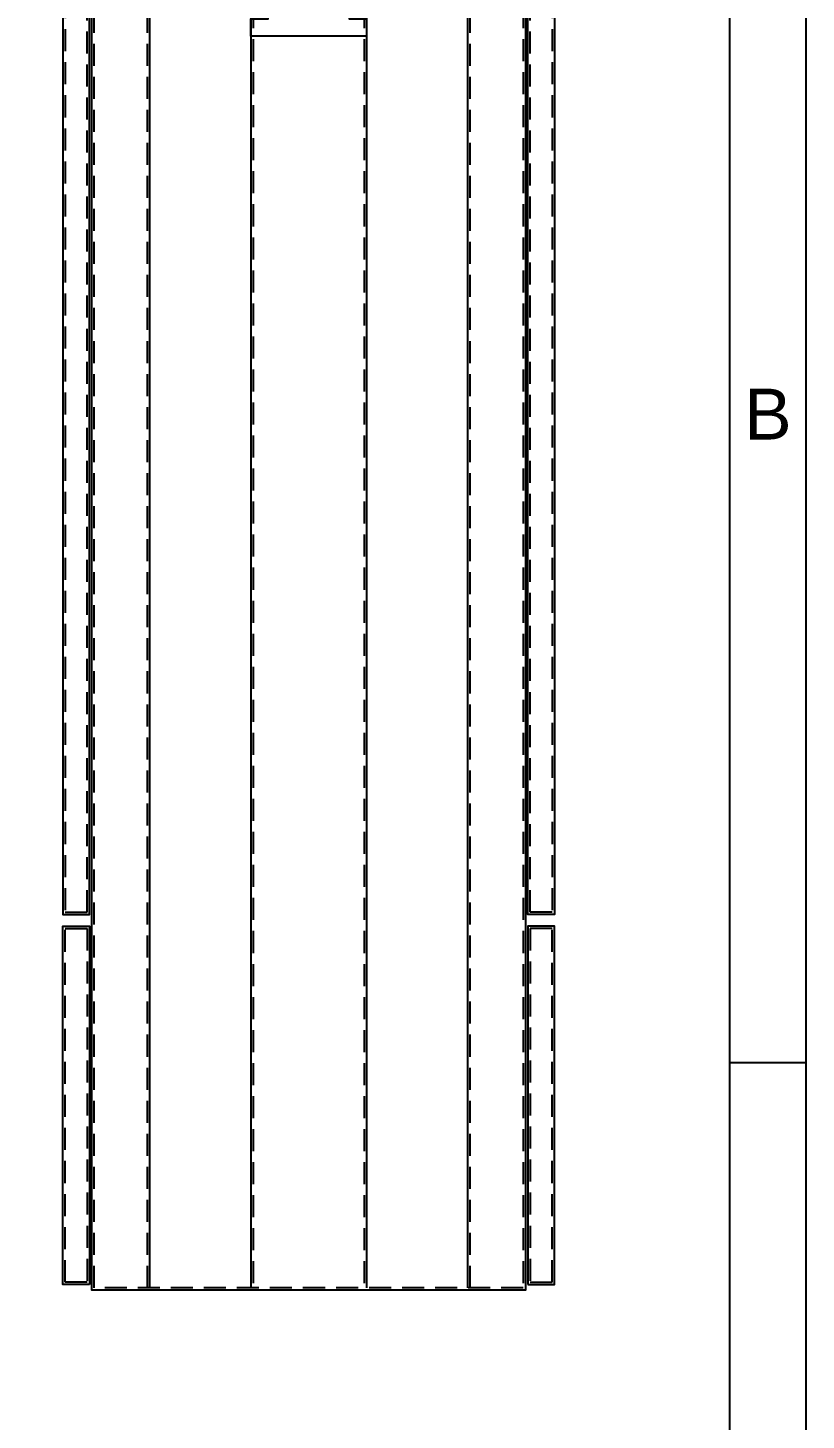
# Model space of a CAD drawing. Header units: millimetres. Extents: x -33730 to 17150, y -76829 to -27437.
# Drawn here: x -1343 to -670, y -56183 to -54979 of the extents above; entities that cross this region are included whole.
import ezdxf
from ezdxf.enums import TextEntityAlignment as Align

# ---------------------------------------------------------------- set-up
doc = ezdxf.new("R2010")
doc.units = ezdxf.units.MM
doc.header["$LTSCALE"] = 3
doc.linetypes.add('HIDDEN', pattern=[9.525, 6.35, -3.175])
doc.layers.add('@.TEXT', color=7, linetype='Continuous')
doc.layers.add('@.VISIBLE', color=7, linetype='Continuous')
doc.styles.add('Arial', font='arial.ttf')

# ---------------------------------------------------------------- blocks, each defined once
blk = doc.blocks.new('A$C7496116a')
at = {"layer": '@.VISIBLE', "color": 3}
for points in [[(70, 170, -0.414214), (85, 155), (85, 15), (100, 15), (100, 0), (0, 0), (0, 15), (15, 15), (15, 155, -0.414214), (30, 170)], [(50, 103), (50, 103, -0.414214), (57, 96), (57, 30, -0.414214), (50, 23), (50, 23, -0.414214), (43, 30), (43, 96, -0.414214)]]:
    blk.add_lwpolyline(points, format="xyb", close=True, dxfattribs=at)
blk.add_circle((50, 135), 15, dxfattribs=at)
blk = doc.blocks.new('KHUNG BAN VE (Made by Tung)')
at = {"layer": '@.VISIBLE', "color": 8}
blk.add_line((294, 105), (297, 105), dxfattribs=at)
for points in [[(0, 0), (297, 0), (297, 210), (0, 210)], [(3, 3), (294, 3), (294, 207), (3, 207)]]:
    blk.add_lwpolyline(points, close=True, dxfattribs=at)
at = {"layer": '@.TEXT', "color": 1, "style": 'Arial'}
blk.add_text('B', height=2, dxfattribs=at).set_placement((295.5, 130.5), align=Align.MIDDLE_CENTER)
for tag, height, p in [('DESIGNER_NAME', 2, (38, 15.5)), ('PROJECT_CODE', 2, (258.5, 15.5)), ('SCALE', 2, (289, 15.5)), ('APPROVED_NAME', 2, (38, 10.5)), ('CUSTOMER_NAME', 2, (258.5, 10.5)), ('PAGE', 2, (289, 10.5)), ('DRAWING_NAME', 4, (173, 8)), ('TOTAL', 2, (289, 5.5))]:
    blk.add_attdef(tag, text='', height=height, dxfattribs=at).set_placement(p, align=Align.MIDDLE_CENTER)

msp = doc.modelspace()

# ---------------------------------------------------------------- linework, layer by layer
at = {"layer": '@.VISIBLE', "linetype": 'HIDDEN'}
for p, q in [((-1239.61, -56068.91), (-1239.61, -54902.91)), ((-1148.11, -54902.91), (-1148.11, -56068.91)), ((-1052.11, -54902.91), (-1052.11, -56068.91)), ((-960.61, -56068.91), (-960.61, -54902.91))]:
    msp.add_line(p, q, dxfattribs=at)
at = {"layer": '@.VISIBLE'}
for p, q in [((-1237.61, -56068.91), (-1237.61, -54902.91)), ((-1150.11, -54902.91), (-1150.11, -56068.91)), ((-1050.11, -54902.91), (-1050.11, -56068.91)), ((-962.61, -56068.91), (-962.61, -54902.91))]:
    msp.add_line(p, q, dxfattribs=at)
msp.add_lwpolyline([(-1287.61, -54900.91), (-912.61, -54900.91), (-912.61, -56070.91), (-1287.61, -56070.91)], close=True, dxfattribs=at)
at = {"layer": '@.VISIBLE', "linetype": 'HIDDEN'}
msp.add_lwpolyline([(-1285.61, -54902.91), (-914.61, -54902.91), (-914.61, -56068.91), (-1285.61, -56068.91)], close=True, dxfattribs=at)
at = {"layer": '@.VISIBLE', "color": 4}
for points in [[(-1289.61, -54920.91), (-1312.61, -54920.91), (-1312.61, -55745.91), (-1289.61, -55745.91)], [(-910.61, -54920.91), (-887.61, -54920.91), (-887.61, -55745.91), (-910.61, -55745.91)], [(-1289.61, -56065.91), (-1312.61, -56065.91), (-1312.61, -55755.91), (-1289.61, -55755.91)], [(-910.61, -56065.91), (-887.61, -56065.91), (-887.61, -55755.91), (-910.61, -55755.91)]]:
    msp.add_lwpolyline(points, close=True, dxfattribs=at)
at = {"layer": '@.VISIBLE', "color": 4, "linetype": 'HIDDEN'}
for points in [[(-1291.61, -54922.91), (-1310.61, -54922.91), (-1310.61, -55743.91), (-1291.61, -55743.91)], [(-908.61, -54922.91), (-889.61, -54922.91), (-889.61, -55743.91), (-908.61, -55743.91)], [(-1291.61, -56063.91), (-1310.61, -56063.91), (-1310.61, -55757.91), (-1291.61, -55757.91)], [(-908.61, -56063.91), (-889.61, -56063.91), (-889.61, -55757.91), (-908.61, -55757.91)]]:
    msp.add_lwpolyline(points, close=True, dxfattribs=at)

# ---------------------------------------------------------------- block references
at = {"layer": '@.VISIBLE', "xscale": 22, "yscale": 22, "zscale": 22}
msp.add_blockref('KHUNG BAN VE (Made by Tung)', (-7204.05, -58183.99), dxfattribs=at)
at = {"layer": '@.VISIBLE'}
msp.add_blockref('A$C7496116a', (-1150.11, -54985.91), dxfattribs=at)

doc.saveas('drawing.dxf')
